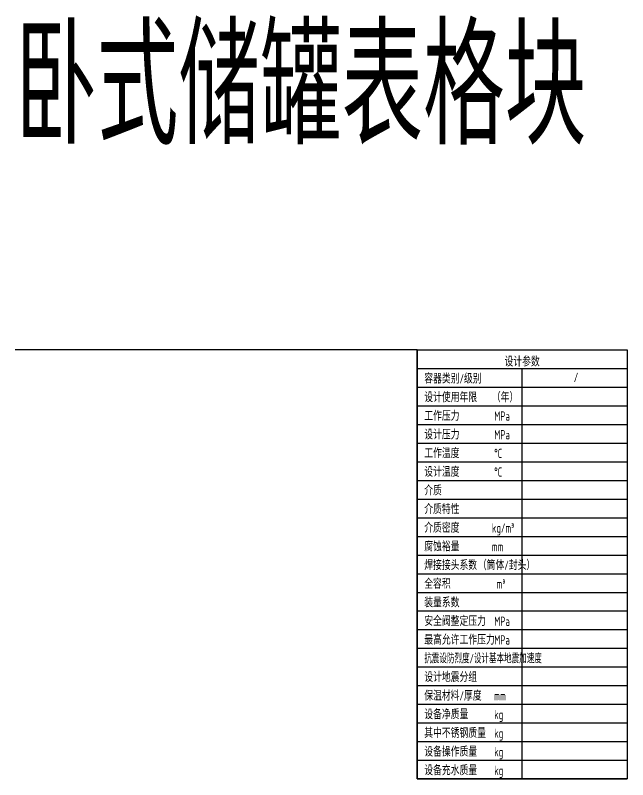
# Model space of a CAD drawing. Header units: millimetres. Extents: x -486 to 22086, y -8497 to 4644.
# Drawn here: x 2240.4 to 2503.2, y 4316 to 4643.9 of the extents above; entities that cross this region are included whole.
import ezdxf
from ezdxf.enums import TextEntityAlignment as Align

# ---------------------------------------------------------------- set-up
doc = ezdxf.new("R2010")
doc.units = ezdxf.units.MM
doc.layers.add('0DataFlow-BsGCT', color=7, linetype='Continuous')
doc.layers.add('0DataFlow-BsText', color=255, linetype='Continuous')
doc.styles.add('DataFlow', font='tssdeng.shx', dxfattribs={"width": 0.7, "bigfont": 'hztxt.shx'})

# ---------------------------------------------------------------- blocks, each defined once
blk = doc.blocks.new('BsGCTTableHorizontalTankDesignParam')
for p, q in [((0, 0), (0, -168)), ((0, 0), (90, 0)), ((90, 0), (90, -184)), ((0, -8), (90, -8)), ((45, -184), (45, -8)), ((0, -16), (90, -16)), ((0, -24), (90, -24)), ((0, -32), (90, -32)), ((0, -40), (90, -40)), ((0, -48), (90, -48)), ((0, -56), (90, -56)), ((0, -64), (90, -64)), ((0, -72), (90, -72)), ((0, -80), (90, -80)), ((0, -88), (90, -88)), ((0, -96), (90, -96)), ((0, -104), (90, -104)), ((0, -112), (90, -112)), ((0, -120), (90, -120)), ((0, -128), (90, -128)), ((0, -136), (90, -136)), ((0, -144), (90, -144)), ((0, -152), (90, -152)), ((0, -160), (90, -160)), ((0, -168), (90, -168)), ((0, -176), (90, -176)), ((0, -184), (90, -184))]:
    blk.add_line(p, q)
for points, const_width in [([(0, 0), (0, -184)], 0.72), ([(0, -184), (90, -184)], 0.6)]:
    blk.add_lwpolyline(points, dxfattribs=dict(const_width=const_width))
at = {"style": 'DataFlow', "width": 0.7}
blk.add_text('设计参数', height=4, dxfattribs=at).set_placement((44.98, -4.74), align=Align.MIDDLE)
blk.add_text('/', height=4, dxfattribs=at).set_placement((68.13, -13.79), align=Align.CENTER)
at = {"style": 'DataFlow'}
for s, width, p in [('容器类别/级别', 0.7, (3, -14.4)), ('设计使用年限', 0.7, (3, -22.4)), ('（年）', 0.7, (32, -22.4)), ('工作压力', 0.7, (3, -30.4)), ('MPa', 0.7, (33, -30.4)), ('设计压力', 0.7, (3, -38.4)), ('MPa', 0.7, (33, -38.4)), ('工作温度', 0.7, (3, -46.4)), ('%%dC', 0.7, (33, -46.4)), ('设计温度', 0.7, (3, -54.4)), ('%%DC', 0.7, (33, -54.4)), ('介质', 0.7, (3, -62.4)), ('介质特性', 0.7, (3, -70.4)), ('介质密度', 0.7, (3, -78.4)), ('kg/m%%1403%%141', 0.7, (32, -78.4)), ('腐蚀裕量', 0.7, (3, -86.4)), ('mm', 0.7, (32, -86.4)), ('焊接接头系数  ', 0.7, (3, -94.4)), ('（筒体/封头）', 0.7, (26, -94.4)), ('全容积', 0.7, (3, -102.4)), ('m%%1403%%141', 0.7, (34, -102.4)), ('装量系数', 0.7, (3, -110.4)), ('安全阀整定压力', 0.7, (3, -118.4)), ('MPa', 0.7, (33, -118.4)), ('最高允许工作压力', 0.7, (3, -126.4)), ('MPa', 0.7, (33, -126.4)), ('抗震设防烈度/设计基本地震加速度', 0.6, (3, -134.4)), ('设计地震分组', 0.7, (3, -142.4)), ('保温材料/厚度', 0.7, (3, -150.4)), ('mm', 0.7, (33, -150.4)), ('设备净质量', 0.7, (3, -158.4)), ('kg', 0.7, (33, -158.4)), ('其中不锈钢质量', 0.7, (3, -166.4)), ('kg', 0.7, (33, -166.4)), ('设备操作质量', 0.7, (3, -174.4)), ('kg', 0.7, (33, -174.4)), ('设备充水质量', 0.7, (3, -182.4)), ('kg', 0.7, (33, -182.4))]:
    blk.add_text(s, height=4, dxfattribs=dict(at, width=width)).set_placement(p)
at = {"style": 'DataFlow', "width": 0.7}
for tag, p in [('SERVIVE_LIFE', (68.13, -21.79)), ('PRESSURE', (68.13, -30.4, -3)), ('DESIGN_PRESSURE', (68.13, -38.4, -3)), ('TEMP', (68.13, -46.4, -3)), ('DESIGN_TEMP', (68.13, -54.4, -3)), ('SUBSTANCE', (68.13, -62.4, -3)), ('SUBSTANCE_PROPERTY', (68.13, -70.4, -3)), ('SUBSTANCE_DENSITY', (68.13, -78.4, -3)), ('CORROSION_ALLOWANCE', (68.13, -86.4, -3)), ('WELD_JOINT', (68.13, -94.4, -3)), ('FULL_VOLUME', (68.13, -102.4, -3)), ('LOAD_FACTOR', (68.13, -110.4, -3)), ('SV_SET_PRESSURE', (68.13, -118.4, -3)), ('SV_MAX_PRESSURE', (68.13, -126.4, -3)), ('EARTHQUAKE_RESISTANCE', (68.13, -134.4, -3)), ('DESIGN_EARTHQUAKE_GROUP', (68.13, -142.4, -3)), ('INSULATION_THICKNESS', (68.13, -150.4, -3)), ('NET_WEIGHT', (68.13, -158.4, -3)), ('SS_WEIGHT', (68.13, -166.4, -3)), ('OPERATION_WEIGHT', (68.13, -174.4, -3)), ('TOTAL_WEIGHT', (68.13, -182.4, -3))]:
    blk.add_attdef(tag, text='', height=4, dxfattribs=at).set_placement(p, align=Align.CENTER)
at = {"layer": '0DataFlow-BsGCT', "style": 'DataFlow', "width": 0.7, "flags": 1}
blk.add_attdef('BSGCT_TYPE', (0, 0), '', height=4, dxfattribs=at)

msp = doc.modelspace()

# ---------------------------------------------------------------- linework, layer by layer
msp.add_line((2412.88, 4500.35), (2240.39, 4500.35))

# ---------------------------------------------------------------- block references
msp.add_blockref('BsGCTTableHorizontalTankDesignParam', (2412.88, 4500.35))

# ---------------------------------------------------------------- texts
at = {"layer": '0DataFlow-BsText', "style": 'DataFlow', "width": 0.7}
msp.add_text('卧式储罐表格块', height=50, dxfattribs=at).set_placement((2240.39, 4588.48))

doc.saveas('drawing.dxf')
